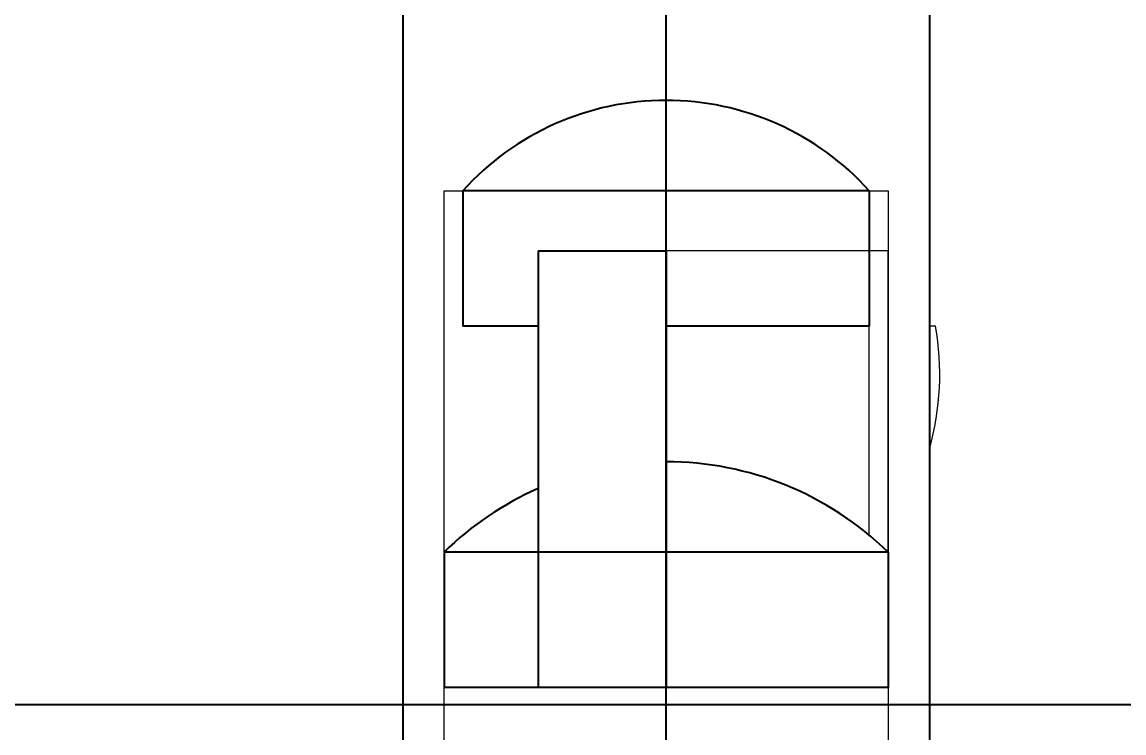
# Model space of a CAD drawing. Header units: millimetres. Extents: x 2148 to 2681, y 758 to 986.
# Drawn here: x 2413.44036 to 2413.46748, y 875.21456 to 875.23205 of the extents above; entities that cross this region are included whole.
import ezdxf

# ---------------------------------------------------------------- set-up
doc = ezdxf.new("R2010")
doc.units = ezdxf.units.MM
for name, color, linetype in [('0.4', 121, 'Continuous'), ('A-Wall', 4, 'Continuous'), ('contrucion line05', 86, 'Continuous'), ('FIXTURE', 1, 'Continuous')]:
    doc.layers.add(name, color=color, linetype=linetype)
doc.styles.add('ARIALNW', font='ARIALN.TTF')
doc.dimstyles.new('DIM 100', dxfattribs={"dimtxt": 0.2, "dimasz": 0.2, "dimexe": 0.1, "dimexo": 0, "dimgap": 0.05, "dimtad": 1, "dimzin": 0, "dimdsep": 46, "dimtxsty": 'ARIALNW', "dimcen": 0.09, "dimclrd": 6, "dimclre": 6, "dimclrt": 13, "dimadec": 0, "dimazin": 0, "dimtfac": 1, "dimtofl": 0, "dimtmove": 2, "dimatfit": 3, "dimfxl": 1, "dimtolj": 1, "dimtzin": 0, "dimarcsym": 0})

# ---------------------------------------------------------------- blocks, each defined once
blk = doc.blocks.new('*D2553')
at = {"layer": 'Defpoints', "color": 0, "transparency": 16777216}
for p in [(2415.061468500962, 875.8262668955241, 2.262084296715137e-08), (2412.813836316725, 874.8627115357962, -2.512831088138871e-08), (2415.061468500962, 874.0766200855376)]:
    blk.add_point(p, dxfattribs=at)
at = {"layer": 'FIXTURE', "color": 6, "lineweight": -2, "transparency": 16777216}
for p, q in [((2415.061468500962, 875.8262668955241), (2415.061468500962, 873.9766200855375)), ((2412.813836316725, 874.8627115357962), (2412.813836316725, 873.9766200855375)), ((2413.013836316724, 874.0766200855376), (2414.861468500962, 874.0766200855376))]:
    blk.add_line(p, q, dxfattribs=at)
at = {"layer": 'FIXTURE', "color": 6, "transparency": 16777216}
for points in [[(2413.013836316724, 874.1099534188709), (2413.013836316724, 874.0432867522043), (2412.813836316725, 874.0766200855376)], [(2414.861468500962, 874.1099534188709), (2414.861468500962, 874.0432867522043), (2415.061468500962, 874.0766200855376)]]:
    blk.add_solid(points, dxfattribs=at)
at = {"layer": 'FIXTURE', "color": 13, "transparency": 16777216, "insert": (2413.937652408843, 874.279791981854), "char_height": 0.3, "attachment_point": 5, "style": 'ARIALNW'}
blk.add_mtext('\\A1;2.25', dxfattribs=at)

msp = doc.modelspace()

# ---------------------------------------------------------------- linework, layer by layer
at = {"layer": '0.4', "color": 86, "lineweight": 0, "ltscale": 0.5}
for p, q in [((2413.449728970843, 875.2089028286816, -2.220439746692983e-08), (2413.449728970843, 875.2475279516318, -2.220439746692983e-08)), ((2413.449728970843, 875.2089028286816, -2.220439746692983e-08), (2413.449728970843, 875.2475279516318, -2.220439746692983e-08)), ((2413.449728970843, 875.2089028286816, -2.220439746692983e-08), (2413.449728970843, 875.2475279516318, -2.220439746692983e-08)), ((2413.449728970843, 875.2089028286816, -2.220439746692983e-08), (2413.449728970843, 875.2475279516318, -2.220439746692983e-08)), ((2413.449728970843, 875.2089028286816, -2.220439746692983e-08), (2413.449728970843, 875.2475279516318, -2.220439746692983e-08)), ((2413.449728970843, 875.2089028286816, -2.220439746692983e-08), (2413.449728970843, 875.2475279516318, -2.220439746692983e-08)), ((2413.449728970843, 875.2089028286816, -2.220439746692983e-08), (2413.449728970843, 875.2475279516318, -2.220439746692983e-08)), ((2413.449728970843, 875.2089028286816, -2.220439746692983e-08), (2413.449728970843, 875.2475279516318, -2.220439746692983e-08)), ((2413.449728970843, 875.2089028286816, -2.220439746692983e-08), (2413.449728970843, 875.2475279516318, -2.220439746692983e-08)), ((2413.449728970843, 875.2089028286816, -2.220439746692983e-08), (2413.449728970843, 875.2475279516318, -2.220439746692983e-08)), ((2413.456210436116, 875.2475279516318, -2.220439746692983e-08), (2413.456210436116, 875.2123428543807, -2.220439746692983e-08)), ((2413.456210436116, 875.2475279516318, -2.220439746692983e-08), (2413.456210436116, 875.2123428543807, -2.220439746692983e-08)), ((2413.456210436116, 875.2475279516318, -2.220439746692983e-08), (2413.456210436116, 875.2123428543807, -2.220439746692983e-08)), ((2413.456210436116, 875.2475279516318, -2.220439746692983e-08), (2413.456210436116, 875.2123428543807, -2.220439746692983e-08)), ((2413.456210436116, 875.2475279516318, -2.220439746692983e-08), (2413.456210436116, 875.2123428543807, -2.220439746692983e-08)), ((2413.456210436116, 875.2475279516318, -2.220439746692983e-08), (2413.456210436116, 875.2123428543807, -2.220439746692983e-08)), ((2413.456210436116, 875.2475279516318, -2.220439746692983e-08), (2413.456210436116, 875.2123428543807, -2.220439746692983e-08)), ((2413.456210436116, 875.2475279516318, -2.220439746692983e-08), (2413.456210436116, 875.2123428543807, -2.220439746692983e-08)), ((2413.456210436116, 875.2475279516318, -2.220439746692983e-08), (2413.456210436116, 875.2123428543807, -2.220439746692983e-08)), ((2413.456210436116, 875.2475279516318, -2.220439746692983e-08), (2413.456210436116, 875.2123428543807, -2.220439746692983e-08)), ((2413.456210436116, 875.2301205877109, -2.220439746692983e-08), (2413.456210436116, 875.2278983710519, -2.220439746692983e-08)), ((2413.456210436116, 875.2301205877109, -2.220439746692983e-08), (2413.456210436116, 875.2278983710519, -2.220439746692983e-08)), ((2413.456210436116, 875.2301205877109, -2.220439746692983e-08), (2413.456210436116, 875.2278983710519, -2.220439746692983e-08)), ((2413.456210436116, 875.2301205877109, -2.220439746692983e-08), (2413.456210436116, 875.2278983710519, -2.220439746692983e-08)), ((2413.456210436116, 875.2301205877109, -2.220439746692983e-08), (2413.456210436116, 875.2278983710519, -2.220439746692983e-08)), ((2413.456210436116, 875.2301205877109, -2.220439746692983e-08), (2413.456210436116, 875.2278983710519, -2.220439746692983e-08)), ((2413.456210436116, 875.2301205877109, -2.220439746692983e-08), (2413.456210436116, 875.2278983710519, -2.220439746692983e-08)), ((2413.456210436116, 875.2301205877109, -2.220439746692983e-08), (2413.456210436116, 875.2278983710519, -2.220439746692983e-08)), ((2413.456210436116, 875.2301205877109, -2.220439746692983e-08), (2413.456210436116, 875.2278983710519, -2.220439746692983e-08)), ((2413.456210436116, 875.2301205877109, -2.220439746692983e-08), (2413.456210436116, 875.2278983710519, -2.220439746692983e-08)), ((2413.450747486806, 875.2101206377217, -2.220439746692983e-08), (2413.450747486806, 875.2278983710519, -2.220439746692983e-08)), ((2413.450747486806, 875.2278983710519, -2.220439746692983e-08), (2413.461673385425, 875.2278983710519, -2.220439746692983e-08)), ((2413.450747486806, 875.2101206377217, -2.220439746692983e-08), (2413.450747486806, 875.2278983710519, -2.220439746692983e-08)), ((2413.450747486806, 875.2278983710519, -2.220439746692983e-08), (2413.461673385425, 875.2278983710519, -2.220439746692983e-08)), ((2413.450747486806, 875.2101206377217, -2.220439746692983e-08), (2413.450747486806, 875.2278983710519, -2.220439746692983e-08)), ((2413.450747486806, 875.2278983710519, -2.220439746692983e-08), (2413.461673385425, 875.2278983710519, -2.220439746692983e-08)), ((2413.450747486806, 875.2101206377217, -2.220439746692983e-08), (2413.450747486806, 875.2278983710519, -2.220439746692983e-08)), ((2413.450747486806, 875.2278983710519, -2.220439746692983e-08), (2413.461673385425, 875.2278983710519, -2.220439746692983e-08)), ((2413.450747486806, 875.2101206377217, -2.220439746692983e-08), (2413.450747486806, 875.2278983710519, -2.220439746692983e-08)), ((2413.450747486806, 875.2278983710519, -2.220439746692983e-08), (2413.461673385425, 875.2278983710519, -2.220439746692983e-08)), ((2413.450747486806, 875.2101206377217, -2.220439746692983e-08), (2413.450747486806, 875.2278983710519, -2.220439746692983e-08)), ((2413.450747486806, 875.2278983710519, -2.220439746692983e-08), (2413.461673385425, 875.2278983710519, -2.220439746692983e-08)), ((2413.450747486806, 875.2101206377217, -2.220439746692983e-08), (2413.450747486806, 875.2278983710519, -2.220439746692983e-08)), ((2413.450747486806, 875.2278983710519, -2.220439746692983e-08), (2413.461673385425, 875.2278983710519, -2.220439746692983e-08)), ((2413.450747486806, 875.2101206377217, -2.220439746692983e-08), (2413.450747486806, 875.2278983710519, -2.220439746692983e-08)), ((2413.450747486806, 875.2278983710519, -2.220439746692983e-08), (2413.461673385425, 875.2278983710519, -2.220439746692983e-08)), ((2413.450747486806, 875.2101206377217, -2.220439746692983e-08), (2413.450747486806, 875.2278983710519, -2.220439746692983e-08)), ((2413.450747486806, 875.2278983710519, -2.220439746692983e-08), (2413.461673385425, 875.2278983710519, -2.220439746692983e-08)), ((2413.450747486806, 875.2101206377217, -2.220439746692983e-08), (2413.450747486806, 875.2278983710519, -2.220439746692983e-08)), ((2413.450747486806, 875.2278983710519, -2.220439746692983e-08), (2413.461673385425, 875.2278983710519, -2.220439746692983e-08)), ((2413.456210436116, 875.2278983710519, -2.220439746692983e-08), (2413.461210423635, 875.2278983710519, -2.220439746692983e-08)), ((2413.456210436116, 875.2278983710519, -2.220439746692983e-08), (2413.461210423635, 875.2278983710519, -2.220439746692983e-08)), ((2413.456210436116, 875.2278983710519, -2.220439746692983e-08), (2413.461210423635, 875.2278983710519, -2.220439746692983e-08)), ((2413.456210436116, 875.2278983710519, -2.220439746692983e-08), (2413.461210423635, 875.2278983710519, -2.220439746692983e-08)), ((2413.456210436116, 875.2278983710519, -2.220439746692983e-08), (2413.461210423635, 875.2278983710519, -2.220439746692983e-08)), ((2413.456210436116, 875.2278983710519, -2.220439746692983e-08), (2413.461210423635, 875.2278983710519, -2.220439746692983e-08)), ((2413.456210436116, 875.2278983710519, -2.220439746692983e-08), (2413.461210423635, 875.2278983710519, -2.220439746692983e-08)), ((2413.456210436116, 875.2278983710519, -2.220439746692983e-08), (2413.461210423635, 875.2278983710519, -2.220439746692983e-08)), ((2413.456210436116, 875.2278983710519, -2.220439746692983e-08), (2413.461210423635, 875.2278983710519, -2.220439746692983e-08)), ((2413.456210436116, 875.2278983710519, -2.220439746692983e-08), (2413.461210423635, 875.2278983710519, -2.220439746692983e-08)), ((2413.461673385425, 875.2278983710519, -2.220439746692983e-08), (2413.461673385425, 875.1890095793885, -2.220439746692983e-08)), ((2413.461673385425, 875.2278983710519, -2.220439746692983e-08), (2413.461673385425, 875.1890095793885, -2.220439746692983e-08)), ((2413.461673385425, 875.2278983710519, -2.220439746692983e-08), (2413.461673385425, 875.1890095793885, -2.220439746692983e-08)), ((2413.461673385425, 875.2278983710519, -2.220439746692983e-08), (2413.461673385425, 875.1890095793885, -2.220439746692983e-08)), ((2413.461673385425, 875.2278983710519, -2.220439746692983e-08), (2413.461673385425, 875.1890095793885, -2.220439746692983e-08)), ((2413.461673385425, 875.2278983710519, -2.220439746692983e-08), (2413.461673385425, 875.1890095793885, -2.220439746692983e-08)), ((2413.461673385425, 875.2278983710519, -2.220439746692983e-08), (2413.461673385425, 875.1890095793885, -2.220439746692983e-08)), ((2413.461673385425, 875.2278983710519, -2.220439746692983e-08), (2413.461673385425, 875.1890095793885, -2.220439746692983e-08)), ((2413.461673385425, 875.2278983710519, -2.220439746692983e-08), (2413.461673385425, 875.1890095793885, -2.220439746692983e-08)), ((2413.461673385425, 875.2278983710519, -2.220439746692983e-08), (2413.461673385425, 875.1890095793885, -2.220439746692983e-08)), ((2413.461673385425, 875.2264207115757, -2.220439746692983e-08), (2413.456210436116, 875.2264207115757, -2.220439746692983e-08)), ((2413.456210436116, 875.2264207115757, -2.220439746692983e-08), (2413.456210436116, 875.2156761793838, -2.220439746692983e-08)), ((2413.461673385425, 875.2264207115757, -2.220439746692983e-08), (2413.456210436116, 875.2264207115757, -2.220439746692983e-08)), ((2413.456210436116, 875.2264207115757, -2.220439746692983e-08), (2413.456210436116, 875.2156761793838, -2.220439746692983e-08)), ((2413.461673385425, 875.2264207115757, -2.220439746692983e-08), (2413.456210436116, 875.2264207115757, -2.220439746692983e-08)), ((2413.456210436116, 875.2264207115757, -2.220439746692983e-08), (2413.456210436116, 875.2156761793838, -2.220439746692983e-08)), ((2413.461673385425, 875.2264207115757, -2.220439746692983e-08), (2413.456210436116, 875.2264207115757, -2.220439746692983e-08)), ((2413.456210436116, 875.2264207115757, -2.220439746692983e-08), (2413.456210436116, 875.2156761793838, -2.220439746692983e-08)), ((2413.461673385425, 875.2264207115757, -2.220439746692983e-08), (2413.456210436116, 875.2264207115757, -2.220439746692983e-08)), ((2413.456210436116, 875.2264207115757, -2.220439746692983e-08), (2413.456210436116, 875.2156761793838, -2.220439746692983e-08)), ((2413.461673385425, 875.2264207115757, -2.220439746692983e-08), (2413.456210436116, 875.2264207115757, -2.220439746692983e-08)), ((2413.456210436116, 875.2264207115757, -2.220439746692983e-08), (2413.456210436116, 875.2156761793838, -2.220439746692983e-08)), ((2413.461673385425, 875.2264207115757, -2.220439746692983e-08), (2413.456210436116, 875.2264207115757, -2.220439746692983e-08)), ((2413.456210436116, 875.2264207115757, -2.220439746692983e-08), (2413.456210436116, 875.2156761793838, -2.220439746692983e-08)), ((2413.461673385425, 875.2264207115757, -2.220439746692983e-08), (2413.456210436116, 875.2264207115757, -2.220439746692983e-08)), ((2413.456210436116, 875.2264207115757, -2.220439746692983e-08), (2413.456210436116, 875.2156761793838, -2.220439746692983e-08)), ((2413.461673385425, 875.2264207115757, -2.220439746692983e-08), (2413.456210436116, 875.2264207115757, -2.220439746692983e-08)), ((2413.456210436116, 875.2264207115757, -2.220439746692983e-08), (2413.456210436116, 875.2156761793838, -2.220439746692983e-08)), ((2413.461673385425, 875.2264207115757, -2.220439746692983e-08), (2413.456210436116, 875.2264207115757, -2.220439746692983e-08)), ((2413.456210436116, 875.2264207115757, -2.220439746692983e-08), (2413.456210436116, 875.2156761793838, -2.220439746692983e-08)), ((2413.461673385425, 875.2156761793838, -2.220439746692983e-08), (2413.461673385425, 875.2264207115757, -2.220439746692983e-08)), ((2413.461673385425, 875.2156761793838, -2.220439746692983e-08), (2413.461673385425, 875.2264207115757, -2.220439746692983e-08)), ((2413.461673385425, 875.2156761793838, -2.220439746692983e-08), (2413.461673385425, 875.2264207115757, -2.220439746692983e-08)), ((2413.461673385425, 875.2156761793838, -2.220439746692983e-08), (2413.461673385425, 875.2264207115757, -2.220439746692983e-08)), ((2413.461673385425, 875.2156761793838, -2.220439746692983e-08), (2413.461673385425, 875.2264207115757, -2.220439746692983e-08)), ((2413.461673385425, 875.2156761793838, -2.220439746692983e-08), (2413.461673385425, 875.2264207115757, -2.220439746692983e-08)), ((2413.461673385425, 875.2156761793838, -2.220439746692983e-08), (2413.461673385425, 875.2264207115757, -2.220439746692983e-08)), ((2413.461673385425, 875.2156761793838, -2.220439746692983e-08), (2413.461673385425, 875.2264207115757, -2.220439746692983e-08)), ((2413.461673385425, 875.2156761793838, -2.220439746692983e-08), (2413.461673385425, 875.2264207115757, -2.220439746692983e-08)), ((2413.461673385425, 875.2156761793838, -2.220439746692983e-08), (2413.461673385425, 875.2264207115757, -2.220439746692983e-08)), ((2413.461210423635, 875.2245650460488, -2.220439746692983e-08), (2413.456210436116, 875.2245650460488, -2.220439746692983e-08)), ((2413.456210436116, 875.2245650460488, -2.220439746692983e-08), (2413.456210436116, 875.2212317210749, -2.220439746692983e-08)), ((2413.461210423635, 875.2245650460488, -2.220439746692983e-08), (2413.456210436116, 875.2245650460488, -2.220439746692983e-08)), ((2413.456210436116, 875.2245650460488, -2.220439746692983e-08), (2413.456210436116, 875.2212317210749, -2.220439746692983e-08)), ((2413.461210423635, 875.2245650460488, -2.220439746692983e-08), (2413.456210436116, 875.2245650460488, -2.220439746692983e-08)), ((2413.456210436116, 875.2245650460488, -2.220439746692983e-08), (2413.456210436116, 875.2212317210749, -2.220439746692983e-08)), ((2413.461210423635, 875.2245650460488, -2.220439746692983e-08), (2413.456210436116, 875.2245650460488, -2.220439746692983e-08)), ((2413.456210436116, 875.2245650460488, -2.220439746692983e-08), (2413.456210436116, 875.2212317210749, -2.220439746692983e-08)), ((2413.461210423635, 875.2245650460488, -2.220439746692983e-08), (2413.456210436116, 875.2245650460488, -2.220439746692983e-08)), ((2413.456210436116, 875.2245650460488, -2.220439746692983e-08), (2413.456210436116, 875.2212317210749, -2.220439746692983e-08)), ((2413.461210423635, 875.2245650460488, -2.220439746692983e-08), (2413.456210436116, 875.2245650460488, -2.220439746692983e-08)), ((2413.456210436116, 875.2245650460488, -2.220439746692983e-08), (2413.456210436116, 875.2212317210749, -2.220439746692983e-08)), ((2413.461210423635, 875.2245650460488, -2.220439746692983e-08), (2413.456210436116, 875.2245650460488, -2.220439746692983e-08)), ((2413.456210436116, 875.2245650460488, -2.220439746692983e-08), (2413.456210436116, 875.2212317210749, -2.220439746692983e-08)), ((2413.461210423635, 875.2245650460488, -2.220439746692983e-08), (2413.456210436116, 875.2245650460488, -2.220439746692983e-08)), ((2413.456210436116, 875.2245650460488, -2.220439746692983e-08), (2413.456210436116, 875.2212317210749, -2.220439746692983e-08)), ((2413.461210423635, 875.2245650460488, -2.220439746692983e-08), (2413.456210436116, 875.2245650460488, -2.220439746692983e-08)), ((2413.456210436116, 875.2245650460488, -2.220439746692983e-08), (2413.456210436116, 875.2212317210749, -2.220439746692983e-08)), ((2413.461210423635, 875.2245650460488, -2.220439746692983e-08), (2413.456210436116, 875.2245650460488, -2.220439746692983e-08)), ((2413.456210436116, 875.2245650460488, -2.220439746692983e-08), (2413.456210436116, 875.2212317210749, -2.220439746692983e-08)), ((2413.461210423635, 875.2194262145156, -2.220439746692983e-08), (2413.461210423635, 875.2245650460488, -2.220439746692983e-08)), ((2413.461210423635, 875.2194262145156, -2.220439746692983e-08), (2413.461210423635, 875.2245650460488, -2.220439746692983e-08)), ((2413.461210423635, 875.2194262145156, -2.220439746692983e-08), (2413.461210423635, 875.2245650460488, -2.220439746692983e-08)), ((2413.461210423635, 875.2194262145156, -2.220439746692983e-08), (2413.461210423635, 875.2245650460488, -2.220439746692983e-08)), ((2413.461210423635, 875.2194262145156, -2.220439746692983e-08), (2413.461210423635, 875.2245650460488, -2.220439746692983e-08)), ((2413.461210423635, 875.2194262145156, -2.220439746692983e-08), (2413.461210423635, 875.2245650460488, -2.220439746692983e-08)), ((2413.461210423635, 875.2194262145156, -2.220439746692983e-08), (2413.461210423635, 875.2245650460488, -2.220439746692983e-08)), ((2413.461210423635, 875.2194262145156, -2.220439746692983e-08), (2413.461210423635, 875.2245650460488, -2.220439746692983e-08)), ((2413.461210423635, 875.2194262145156, -2.220439746692983e-08), (2413.461210423635, 875.2245650460488, -2.220439746692983e-08)), ((2413.461210423635, 875.2194262145156, -2.220439746692983e-08), (2413.461210423635, 875.2245650460488, -2.220439746692983e-08)), ((2413.46284227308, 875.2245650460488, -2.220439746692983e-08), (2413.462691901387, 875.2245650460488, -2.220439746692983e-08)), ((2413.462691901387, 875.2245650460488, -2.220439746692983e-08), (2413.462691901387, 875.2215499434047, -2.220439746692983e-08)), ((2413.46284227308, 875.2245650460488, -2.220439746692983e-08), (2413.462691901387, 875.2245650460488, -2.220439746692983e-08)), ((2413.462691901387, 875.2245650460488, -2.220439746692983e-08), (2413.462691901387, 875.2215499434047, -2.220439746692983e-08)), ((2413.46284227308, 875.2245650460488, -2.220439746692983e-08), (2413.462691901387, 875.2245650460488, -2.220439746692983e-08)), ((2413.462691901387, 875.2245650460488, -2.220439746692983e-08), (2413.462691901387, 875.2215499434047, -2.220439746692983e-08)), ((2413.46284227308, 875.2245650460488, -2.220439746692983e-08), (2413.462691901387, 875.2245650460488, -2.220439746692983e-08)), ((2413.462691901387, 875.2245650460488, -2.220439746692983e-08), (2413.462691901387, 875.2215499434047, -2.220439746692983e-08)), ((2413.46284227308, 875.2245650460488, -2.220439746692983e-08), (2413.462691901387, 875.2245650460488, -2.220439746692983e-08)), ((2413.462691901387, 875.2245650460488, -2.220439746692983e-08), (2413.462691901387, 875.2215499434047, -2.220439746692983e-08)), ((2413.46284227308, 875.2245650460488, -2.220439746692983e-08), (2413.462691901387, 875.2245650460488, -2.220439746692983e-08)), ((2413.462691901387, 875.2245650460488, -2.220439746692983e-08), (2413.462691901387, 875.2215499434047, -2.220439746692983e-08)), ((2413.46284227308, 875.2245650460488, -2.220439746692983e-08), (2413.462691901387, 875.2245650460488, -2.220439746692983e-08)), ((2413.462691901387, 875.2245650460488, -2.220439746692983e-08), (2413.462691901387, 875.2215499434047, -2.220439746692983e-08)), ((2413.46284227308, 875.2245650460488, -2.220439746692983e-08), (2413.462691901387, 875.2245650460488, -2.220439746692983e-08)), ((2413.462691901387, 875.2245650460488, -2.220439746692983e-08), (2413.462691901387, 875.2215499434047, -2.220439746692983e-08)), ((2413.46284227308, 875.2245650460488, -2.220439746692983e-08), (2413.462691901387, 875.2245650460488, -2.220439746692983e-08)), ((2413.462691901387, 875.2245650460488, -2.220439746692983e-08), (2413.462691901387, 875.2215499434047, -2.220439746692983e-08)), ((2413.46284227308, 875.2245650460488, -2.220439746692983e-08), (2413.462691901387, 875.2245650460488, -2.220439746692983e-08)), ((2413.462691901387, 875.2245650460488, -2.220439746692983e-08), (2413.462691901387, 875.2215499434047, -2.220439746692983e-08)), ((2413.456210436116, 875.2212317210749, -2.220439746692983e-08), (2413.456210436116, 875.2190095043868, -2.220439746692983e-08)), ((2413.456210436116, 875.2212317210749, -2.220439746692983e-08), (2413.456210436116, 875.2190095043868, -2.220439746692983e-08)), ((2413.456210436116, 875.2212317210749, -2.220439746692983e-08), (2413.456210436116, 875.2190095043868, -2.220439746692983e-08)), ((2413.456210436116, 875.2212317210749, -2.220439746692983e-08), (2413.456210436116, 875.2190095043868, -2.220439746692983e-08)), ((2413.456210436116, 875.2212317210749, -2.220439746692983e-08), (2413.456210436116, 875.2190095043868, -2.220439746692983e-08)), ((2413.456210436116, 875.2212317210749, -2.220439746692983e-08), (2413.456210436116, 875.2190095043868, -2.220439746692983e-08)), ((2413.456210436116, 875.2212317210749, -2.220439746692983e-08), (2413.456210436116, 875.2190095043868, -2.220439746692983e-08)), ((2413.456210436116, 875.2212317210749, -2.220439746692983e-08), (2413.456210436116, 875.2190095043868, -2.220439746692983e-08)), ((2413.456210436116, 875.2212317210749, -2.220439746692983e-08), (2413.456210436116, 875.2190095043868, -2.220439746692983e-08)), ((2413.456210436116, 875.2212317210749, -2.220439746692983e-08), (2413.456210436116, 875.2190095043868, -2.220439746692983e-08)), ((2413.456210436116, 875.2190095043868, -2.220439746692983e-08), (2413.461673385425, 875.2190095043868, -2.220439746692983e-08)), ((2413.456210436116, 875.2190095043868, -2.220439746692983e-08), (2413.461673385425, 875.2190095043868, -2.220439746692983e-08)), ((2413.456210436116, 875.2190095043868, -2.220439746692983e-08), (2413.461673385425, 875.2190095043868, -2.220439746692983e-08)), ((2413.456210436116, 875.2190095043868, -2.220439746692983e-08), (2413.461673385425, 875.2190095043868, -2.220439746692983e-08)), ((2413.456210436116, 875.2190095043868, -2.220439746692983e-08), (2413.461673385425, 875.2190095043868, -2.220439746692983e-08)), ((2413.456210436116, 875.2190095043868, -2.220439746692983e-08), (2413.461673385425, 875.2190095043868, -2.220439746692983e-08)), ((2413.456210436116, 875.2190095043868, -2.220439746692983e-08), (2413.461673385425, 875.2190095043868, -2.220439746692983e-08)), ((2413.456210436116, 875.2190095043868, -2.220439746692983e-08), (2413.461673385425, 875.2190095043868, -2.220439746692983e-08)), ((2413.456210436116, 875.2190095043868, -2.220439746692983e-08), (2413.461673385425, 875.2190095043868, -2.220439746692983e-08)), ((2413.456210436116, 875.2190095043868, -2.220439746692983e-08), (2413.461673385425, 875.2190095043868, -2.220439746692983e-08)), ((2413.456210436116, 875.2156761793838, -2.220439746692983e-08), (2413.461673385425, 875.2156761793838, -2.220439746692983e-08)), ((2413.456210436116, 875.2156761793838, -2.220439746692983e-08), (2413.461673385425, 875.2156761793838, -2.220439746692983e-08)), ((2413.456210436116, 875.2156761793838, -2.220439746692983e-08), (2413.461673385425, 875.2156761793838, -2.220439746692983e-08)), ((2413.456210436116, 875.2156761793838, -2.220439746692983e-08), (2413.461673385425, 875.2156761793838, -2.220439746692983e-08)), ((2413.456210436116, 875.2156761793838, -2.220439746692983e-08), (2413.461673385425, 875.2156761793838, -2.220439746692983e-08)), ((2413.456210436116, 875.2156761793838, -2.220439746692983e-08), (2413.461673385425, 875.2156761793838, -2.220439746692983e-08)), ((2413.456210436116, 875.2156761793838, -2.220439746692983e-08), (2413.461673385425, 875.2156761793838, -2.220439746692983e-08)), ((2413.456210436116, 875.2156761793838, -2.220439746692983e-08), (2413.461673385425, 875.2156761793838, -2.220439746692983e-08)), ((2413.456210436116, 875.2156761793838, -2.220439746692983e-08), (2413.461673385425, 875.2156761793838, -2.220439746692983e-08)), ((2413.456210436116, 875.2156761793838, -2.220439746692983e-08), (2413.461673385425, 875.2156761793838, -2.220439746692983e-08))]:
    msp.add_line(p, q, dxfattribs=at)
for centre, radius, start, end in [((2413.456210436116, 875.2233844934624, -2.220439746692983e-08), 0.006736094270700697, 42.0750220776889, 90), ((2413.456210436116, 875.2233844934624, -2.220439746692983e-08), 0.006736094270700697, 42.0750220776889, 90), ((2413.456210436116, 875.2233844934624, -2.220439746692983e-08), 0.006736094270700697, 42.0750220776889, 90), ((2413.456210436116, 875.2233844934624, -2.220439746692983e-08), 0.006736094270700697, 42.0750220776889, 90), ((2413.456210436116, 875.2233844934624, -2.220439746692983e-08), 0.006736094270700697, 42.0750220776889, 90), ((2413.456210436116, 875.2233844934624, -2.220439746692983e-08), 0.006736094270700697, 42.0750220776889, 90), ((2413.456210436116, 875.2233844934624, -2.220439746692983e-08), 0.006736094270700697, 42.0750220776889, 90), ((2413.456210436116, 875.2233844934624, -2.220439746692983e-08), 0.006736094270700697, 42.0750220776889, 90), ((2413.456210436116, 875.2233844934624, -2.220439746692983e-08), 0.006736094270700697, 42.0750220776889, 90), ((2413.456210436116, 875.2233844934624, -2.220439746692983e-08), 0.006736094270700697, 42.0750220776889, 90), ((2413.456210436116, 875.2233844934624, -2.220439746692983e-08), 0.00673609427065807, 344.1960694891173, 10.09365685177904), ((2413.456210436116, 875.2233844934624, -2.220439746692983e-08), 0.00673609427065807, 344.1960694891173, 10.09365685177904), ((2413.456210436116, 875.2233844934624, -2.220439746692983e-08), 0.00673609427065807, 344.1960694891173, 10.09365685177904), ((2413.456210436116, 875.2233844934624, -2.220439746692983e-08), 0.00673609427065807, 344.1960694891173, 10.09365685177904), ((2413.456210436116, 875.2233844934624, -2.220439746692983e-08), 0.00673609427065807, 344.1960694891173, 10.09365685177904), ((2413.456210436116, 875.2233844934624, -2.220439746692983e-08), 0.00673609427065807, 344.1960694891173, 10.09365685177904), ((2413.456210436116, 875.2233844934624, -2.220439746692983e-08), 0.00673609427065807, 344.1960694891173, 10.09365685177904), ((2413.456210436116, 875.2233844934624, -2.220439746692983e-08), 0.00673609427065807, 344.1960694891173, 10.09365685177904), ((2413.456210436116, 875.2233844934624, -2.220439746692983e-08), 0.00673609427065807, 344.1960694891173, 10.09365685177904), ((2413.456210436116, 875.2233844934624, -2.220439746692983e-08), 0.00673609427065807, 344.1960694891173, 10.09365685177904), ((2413.456210436116, 875.2134057375322, -2.220439746692983e-08), 0.007825983521201745, 50.29047350818761, 90), ((2413.456210436116, 875.2134057375322, -2.220439746692983e-08), 0.007825983521376418, 45.72901623437693, 90), ((2413.456210436116, 875.2134057375322, -2.220439746692983e-08), 0.007825983521201745, 50.29047350818761, 90), ((2413.456210436116, 875.2134057375322, -2.220439746692983e-08), 0.007825983521376418, 45.72901623437693, 90), ((2413.456210436116, 875.2134057375322, -2.220439746692983e-08), 0.007825983521201745, 50.29047350818761, 90), ((2413.456210436116, 875.2134057375322, -2.220439746692983e-08), 0.007825983521376418, 45.72901623437693, 90), ((2413.456210436116, 875.2134057375322, -2.220439746692983e-08), 0.007825983521201745, 50.29047350818761, 90), ((2413.456210436116, 875.2134057375322, -2.220439746692983e-08), 0.007825983521376418, 45.72901623437693, 90), ((2413.456210436116, 875.2134057375322, -2.220439746692983e-08), 0.007825983521201745, 50.29047350818761, 90), ((2413.456210436116, 875.2134057375322, -2.220439746692983e-08), 0.007825983521376418, 45.72901623437693, 90), ((2413.456210436116, 875.2134057375322, -2.220439746692983e-08), 0.007825983521201745, 50.29047350818761, 90), ((2413.456210436116, 875.2134057375322, -2.220439746692983e-08), 0.007825983521376418, 45.72901623437693, 90), ((2413.456210436116, 875.2134057375322, -2.220439746692983e-08), 0.007825983521201745, 50.29047350818761, 90), ((2413.456210436116, 875.2134057375322, -2.220439746692983e-08), 0.007825983521376418, 45.72901623437693, 90), ((2413.456210436116, 875.2134057375322, -2.220439746692983e-08), 0.007825983521201745, 50.29047350818761, 90), ((2413.456210436116, 875.2134057375322, -2.220439746692983e-08), 0.007825983521376418, 45.72901623437693, 90), ((2413.456210436116, 875.2134057375322, -2.220439746692983e-08), 0.007825983521201745, 50.29047350818761, 90), ((2413.456210436116, 875.2134057375322, -2.220439746692983e-08), 0.007825983521376418, 45.72901623437693, 90), ((2413.456210436116, 875.2134057375322, -2.220439746692983e-08), 0.007825983521201745, 50.29047350818761, 90), ((2413.456210436116, 875.2134057375322, -2.220439746692983e-08), 0.007825983521376418, 45.72901623437693, 90)]:
    msp.add_arc(centre, radius, start, end, dxfattribs=at)
at = {"layer": 'A-Wall', "ltscale": 10}
msp.add_line((2413.138836316723, 875.2152586213148, -2.474334791783025e-08), (2414.961892700373, 875.2152586213148, -2.10047160866976e-08), dxfattribs=at)
at = {"layer": 'contrucion line05', "ltscale": 0.5}
for p, q in [((2413.456210436116, 875.2184028165309, -2.220439746692983e-08), (2413.456210436116, 875.2746969348179, -2.220439746692983e-08)), ((2413.456210436116, 875.172097756639, -2.220439746692983e-08), (2413.456210436116, 875.2746969348179, -2.220439746692983e-08)), ((2413.456210436116, 875.172097756639, -2.220439746692983e-08), (2413.456210436116, 875.2746969348179, -2.220439746692983e-08)), ((2413.456210436116, 875.2184028165309, -2.220439746692983e-08), (2413.456210436116, 875.2746969348179, -2.220439746692983e-08)), ((2413.456210436116, 875.172097756639, -2.220439746692983e-08), (2413.456210436116, 875.2746969348179, -2.220439746692983e-08)), ((2413.456210436116, 875.172097756639, -2.220439746692983e-08), (2413.456210436116, 875.2746969348179, -2.220439746692983e-08)), ((2413.456210436116, 875.2184028165309, -2.220439746692983e-08), (2413.456210436116, 875.2746969348179, -2.220439746692983e-08)), ((2413.456210436116, 875.172097756639, -2.220439746692983e-08), (2413.456210436116, 875.2746969348179, -2.220439746692983e-08)), ((2413.456210436116, 875.172097756639, -2.220439746692983e-08), (2413.456210436116, 875.2746969348179, -2.220439746692983e-08)), ((2413.456210436116, 875.2184028165309, -2.220439746692983e-08), (2413.456210436116, 875.2746969348179, -2.220439746692983e-08)), ((2413.456210436116, 875.172097756639, -2.220439746692983e-08), (2413.456210436116, 875.2746969348179, -2.220439746692983e-08)), ((2413.456210436116, 875.172097756639, -2.220439746692983e-08), (2413.456210436116, 875.2746969348179, -2.220439746692983e-08)), ((2413.456210436116, 875.2184028165309, -2.220439746692983e-08), (2413.456210436116, 875.2746969348179, -2.220439746692983e-08)), ((2413.456210436116, 875.172097756639, -2.220439746692983e-08), (2413.456210436116, 875.2746969348179, -2.220439746692983e-08)), ((2413.456210436116, 875.172097756639, -2.220439746692983e-08), (2413.456210436116, 875.2746969348179, -2.220439746692983e-08)), ((2413.456210436116, 875.2184028165309, -2.220439746692983e-08), (2413.456210436116, 875.2746969348179, -2.220439746692983e-08)), ((2413.456210436116, 875.172097756639, -2.220439746692983e-08), (2413.456210436116, 875.2746969348179, -2.220439746692983e-08)), ((2413.456210436116, 875.172097756639, -2.220439746692983e-08), (2413.456210436116, 875.2746969348179, -2.220439746692983e-08)), ((2413.456210436116, 875.2184028165309, -2.220439746692983e-08), (2413.456210436116, 875.2746969348179, -2.220439746692983e-08)), ((2413.456210436116, 875.172097756639, -2.220439746692983e-08), (2413.456210436116, 875.2746969348179, -2.220439746692983e-08)), ((2413.456210436116, 875.172097756639, -2.220439746692983e-08), (2413.456210436116, 875.2746969348179, -2.220439746692983e-08)), ((2413.456210436116, 875.2184028165309, -2.220439746692983e-08), (2413.456210436116, 875.2746969348179, -2.220439746692983e-08)), ((2413.456210436116, 875.172097756639, -2.220439746692983e-08), (2413.456210436116, 875.2746969348179, -2.220439746692983e-08)), ((2413.456210436116, 875.172097756639, -2.220439746692983e-08), (2413.456210436116, 875.2746969348179, -2.220439746692983e-08)), ((2413.456210436116, 875.2184028165309, -2.220439746692983e-08), (2413.456210436116, 875.2746969348179, -2.220439746692983e-08)), ((2413.456210436116, 875.172097756639, -2.220439746692983e-08), (2413.456210436116, 875.2746969348179, -2.220439746692983e-08)), ((2413.456210436116, 875.172097756639, -2.220439746692983e-08), (2413.456210436116, 875.2746969348179, -2.220439746692983e-08)), ((2413.456210436116, 875.2184028165309, -2.220439746692983e-08), (2413.456210436116, 875.2746969348179, -2.220439746692983e-08)), ((2413.456210436116, 875.172097756639, -2.220439746692983e-08), (2413.456210436116, 875.2746969348179, -2.220439746692983e-08)), ((2413.456210436116, 875.172097756639, -2.220439746692983e-08), (2413.456210436116, 875.2746969348179, -2.220439746692983e-08)), ((2413.449728970843, 875.2475279516318, -2.220439746692983e-08), (2413.449728970843, 875.1853058849472, -2.220439746692983e-08)), ((2413.449728970843, 875.2475279516318, -2.220439746692983e-08), (2413.449728970843, 875.1853058849472, -2.220439746692983e-08)), ((2413.449728970843, 875.2475279516318, -2.220439746692983e-08), (2413.449728970843, 875.1853058849472, -2.220439746692983e-08)), ((2413.449728970843, 875.2475279516318, -2.220439746692983e-08), (2413.449728970843, 875.1853058849472, -2.220439746692983e-08)), ((2413.449728970843, 875.2475279516318, -2.220439746692983e-08), (2413.449728970843, 875.1853058849472, -2.220439746692983e-08)), ((2413.449728970843, 875.2475279516318, -2.220439746692983e-08), (2413.449728970843, 875.1853058849472, -2.220439746692983e-08)), ((2413.449728970843, 875.2475279516318, -2.220439746692983e-08), (2413.449728970843, 875.1853058849472, -2.220439746692983e-08)), ((2413.449728970843, 875.2475279516318, -2.220439746692983e-08), (2413.449728970843, 875.1853058849472, -2.220439746692983e-08)), ((2413.449728970843, 875.2475279516318, -2.220439746692983e-08), (2413.449728970843, 875.1853058849472, -2.220439746692983e-08)), ((2413.449728970843, 875.2475279516318, -2.220439746692983e-08), (2413.449728970843, 875.1853058849472, -2.220439746692983e-08)), ((2413.462691901387, 875.2475279516318, -2.220439746692983e-08), (2413.462691901387, 875.1853058849472, -2.220439746692983e-08)), ((2413.462691901387, 875.2475279516318, -2.220439746692983e-08), (2413.462691901387, 875.1853058849472, -2.220439746692983e-08)), ((2413.462691901387, 875.2475279516318, -2.220439746692983e-08), (2413.462691901387, 875.1853058849472, -2.220439746692983e-08)), ((2413.462691901387, 875.2475279516318, -2.220439746692983e-08), (2413.462691901387, 875.1853058849472, -2.220439746692983e-08)), ((2413.462691901387, 875.2475279516318, -2.220439746692983e-08), (2413.462691901387, 875.1853058849472, -2.220439746692983e-08)), ((2413.462691901387, 875.2475279516318, -2.220439746692983e-08), (2413.462691901387, 875.1853058849472, -2.220439746692983e-08)), ((2413.462691901387, 875.2475279516318, -2.220439746692983e-08), (2413.462691901387, 875.1853058849472, -2.220439746692983e-08)), ((2413.462691901387, 875.2475279516318, -2.220439746692983e-08), (2413.462691901387, 875.1853058849472, -2.220439746692983e-08)), ((2413.462691901387, 875.2475279516318, -2.220439746692983e-08), (2413.462691901387, 875.1853058849472, -2.220439746692983e-08)), ((2413.462691901387, 875.2475279516318, -2.220439746692983e-08), (2413.462691901387, 875.1853058849472, -2.220439746692983e-08)), ((2413.451210448626, 875.2278983710519, -2.220439746692983e-08), (2413.451210448626, 875.2245650460488, -2.220439746692983e-08)), ((2413.456210436116, 875.2278983710519, -2.220439746692983e-08), (2413.451210448626, 875.2278983710519, -2.220439746692983e-08)), ((2413.451210448626, 875.2278983710519, -2.220439746692983e-08), (2413.451210448626, 875.2245650460488, -2.220439746692983e-08)), ((2413.456210436116, 875.2278983710519, -2.220439746692983e-08), (2413.451210448626, 875.2278983710519, -2.220439746692983e-08)), ((2413.451210448626, 875.2278983710519, -2.220439746692983e-08), (2413.451210448626, 875.2245650460488, -2.220439746692983e-08)), ((2413.456210436116, 875.2278983710519, -2.220439746692983e-08), (2413.451210448626, 875.2278983710519, -2.220439746692983e-08)), ((2413.451210448626, 875.2278983710519, -2.220439746692983e-08), (2413.451210448626, 875.2245650460488, -2.220439746692983e-08)), ((2413.456210436116, 875.2278983710519, -2.220439746692983e-08), (2413.451210448626, 875.2278983710519, -2.220439746692983e-08)), ((2413.451210448626, 875.2278983710519, -2.220439746692983e-08), (2413.451210448626, 875.2245650460488, -2.220439746692983e-08)), ((2413.456210436116, 875.2278983710519, -2.220439746692983e-08), (2413.451210448626, 875.2278983710519, -2.220439746692983e-08)), ((2413.451210448626, 875.2278983710519, -2.220439746692983e-08), (2413.451210448626, 875.2245650460488, -2.220439746692983e-08)), ((2413.456210436116, 875.2278983710519, -2.220439746692983e-08), (2413.451210448626, 875.2278983710519, -2.220439746692983e-08)), ((2413.451210448626, 875.2278983710519, -2.220439746692983e-08), (2413.451210448626, 875.2245650460488, -2.220439746692983e-08)), ((2413.456210436116, 875.2278983710519, -2.220439746692983e-08), (2413.451210448626, 875.2278983710519, -2.220439746692983e-08)), ((2413.451210448626, 875.2278983710519, -2.220439746692983e-08), (2413.451210448626, 875.2245650460488, -2.220439746692983e-08)), ((2413.456210436116, 875.2278983710519, -2.220439746692983e-08), (2413.451210448626, 875.2278983710519, -2.220439746692983e-08)), ((2413.451210448626, 875.2278983710519, -2.220439746692983e-08), (2413.451210448626, 875.2245650460488, -2.220439746692983e-08)), ((2413.456210436116, 875.2278983710519, -2.220439746692983e-08), (2413.451210448626, 875.2278983710519, -2.220439746692983e-08)), ((2413.451210448626, 875.2278983710519, -2.220439746692983e-08), (2413.451210448626, 875.2245650460488, -2.220439746692983e-08)), ((2413.456210436116, 875.2278983710519, -2.220439746692983e-08), (2413.451210448626, 875.2278983710519, -2.220439746692983e-08)), ((2413.461210423635, 875.2278983710519, -2.220439746692983e-08), (2413.456210436116, 875.2278983710519, -2.220439746692983e-08)), ((2413.461210423635, 875.2278983710519, -2.220439746692983e-08), (2413.456210436116, 875.2278983710519, -2.220439746692983e-08)), ((2413.461210423635, 875.2278983710519, -2.220439746692983e-08), (2413.456210436116, 875.2278983710519, -2.220439746692983e-08)), ((2413.461210423635, 875.2278983710519, -2.220439746692983e-08), (2413.456210436116, 875.2278983710519, -2.220439746692983e-08)), ((2413.461210423635, 875.2278983710519, -2.220439746692983e-08), (2413.456210436116, 875.2278983710519, -2.220439746692983e-08)), ((2413.461210423635, 875.2278983710519, -2.220439746692983e-08), (2413.456210436116, 875.2278983710519, -2.220439746692983e-08)), ((2413.461210423635, 875.2278983710519, -2.220439746692983e-08), (2413.456210436116, 875.2278983710519, -2.220439746692983e-08)), ((2413.461210423635, 875.2278983710519, -2.220439746692983e-08), (2413.456210436116, 875.2278983710519, -2.220439746692983e-08)), ((2413.461210423635, 875.2278983710519, -2.220439746692983e-08), (2413.456210436116, 875.2278983710519, -2.220439746692983e-08)), ((2413.461210423635, 875.2278983710519, -2.220439746692983e-08), (2413.456210436116, 875.2278983710519, -2.220439746692983e-08)), ((2413.461210423635, 875.2278983710519, -2.220439746692983e-08), (2413.461210423635, 875.2245650460488, -2.220439746692983e-08)), ((2413.461210423635, 875.2278983710519, -2.220439746692983e-08), (2413.461210423635, 875.2245650460488, -2.220439746692983e-08)), ((2413.461210423635, 875.2278983710519, -2.220439746692983e-08), (2413.461210423635, 875.2245650460488, -2.220439746692983e-08)), ((2413.461210423635, 875.2278983710519, -2.220439746692983e-08), (2413.461210423635, 875.2245650460488, -2.220439746692983e-08)), ((2413.461210423635, 875.2278983710519, -2.220439746692983e-08), (2413.461210423635, 875.2245650460488, -2.220439746692983e-08)), ((2413.461210423635, 875.2278983710519, -2.220439746692983e-08), (2413.461210423635, 875.2245650460488, -2.220439746692983e-08)), ((2413.461210423635, 875.2278983710519, -2.220439746692983e-08), (2413.461210423635, 875.2245650460488, -2.220439746692983e-08)), ((2413.461210423635, 875.2278983710519, -2.220439746692983e-08), (2413.461210423635, 875.2245650460488, -2.220439746692983e-08)), ((2413.461210423635, 875.2278983710519, -2.220439746692983e-08), (2413.461210423635, 875.2245650460488, -2.220439746692983e-08)), ((2413.461210423635, 875.2278983710519, -2.220439746692983e-08), (2413.461210423635, 875.2245650460488, -2.220439746692983e-08)), ((2413.453062295846, 875.2264207115757, -2.220439746692983e-08), (2413.453062295846, 875.2156761793838, -2.220439746692983e-08)), ((2413.453062295846, 875.2264207115757, -2.220439746692983e-08), (2413.456210436116, 875.2264207115757, -2.220439746692983e-08)), ((2413.453062295846, 875.2264207115757, -2.220439746692983e-08), (2413.453062295846, 875.2156761793838, -2.220439746692983e-08)), ((2413.453062295846, 875.2264207115757, -2.220439746692983e-08), (2413.456210436116, 875.2264207115757, -2.220439746692983e-08)), ((2413.453062295846, 875.2264207115757, -2.220439746692983e-08), (2413.453062295846, 875.2156761793838, -2.220439746692983e-08)), ((2413.453062295846, 875.2264207115757, -2.220439746692983e-08), (2413.456210436116, 875.2264207115757, -2.220439746692983e-08)), ((2413.453062295846, 875.2264207115757, -2.220439746692983e-08), (2413.453062295846, 875.2156761793838, -2.220439746692983e-08)), ((2413.453062295846, 875.2264207115757, -2.220439746692983e-08), (2413.456210436116, 875.2264207115757, -2.220439746692983e-08)), ((2413.453062295846, 875.2264207115757, -2.220439746692983e-08), (2413.453062295846, 875.2156761793838, -2.220439746692983e-08)), ((2413.453062295846, 875.2264207115757, -2.220439746692983e-08), (2413.456210436116, 875.2264207115757, -2.220439746692983e-08)), ((2413.453062295846, 875.2264207115757, -2.220439746692983e-08), (2413.453062295846, 875.2156761793838, -2.220439746692983e-08)), ((2413.453062295846, 875.2264207115757, -2.220439746692983e-08), (2413.456210436116, 875.2264207115757, -2.220439746692983e-08)), ((2413.453062295846, 875.2264207115757, -2.220439746692983e-08), (2413.453062295846, 875.2156761793838, -2.220439746692983e-08)), ((2413.453062295846, 875.2264207115757, -2.220439746692983e-08), (2413.456210436116, 875.2264207115757, -2.220439746692983e-08)), ((2413.453062295846, 875.2264207115757, -2.220439746692983e-08), (2413.453062295846, 875.2156761793838, -2.220439746692983e-08)), ((2413.453062295846, 875.2264207115757, -2.220439746692983e-08), (2413.456210436116, 875.2264207115757, -2.220439746692983e-08)), ((2413.453062295846, 875.2264207115757, -2.220439746692983e-08), (2413.453062295846, 875.2156761793838, -2.220439746692983e-08)), ((2413.453062295846, 875.2264207115757, -2.220439746692983e-08), (2413.456210436116, 875.2264207115757, -2.220439746692983e-08)), ((2413.453062295846, 875.2264207115757, -2.220439746692983e-08), (2413.453062295846, 875.2156761793838, -2.220439746692983e-08)), ((2413.453062295846, 875.2264207115757, -2.220439746692983e-08), (2413.456210436116, 875.2264207115757, -2.220439746692983e-08)), ((2413.456210436116, 875.2264207115757, -2.220439746692983e-08), (2413.456210436116, 875.2156761793838, -2.220439746692983e-08)), ((2413.456210436116, 875.2264207115757, -2.220439746692983e-08), (2413.456210436116, 875.2156761793838, -2.220439746692983e-08)), ((2413.456210436116, 875.2264207115757, -2.220439746692983e-08), (2413.456210436116, 875.2156761793838, -2.220439746692983e-08)), ((2413.456210436116, 875.2264207115757, -2.220439746692983e-08), (2413.456210436116, 875.2156761793838, -2.220439746692983e-08)), ((2413.456210436116, 875.2264207115757, -2.220439746692983e-08), (2413.456210436116, 875.2156761793838, -2.220439746692983e-08)), ((2413.456210436116, 875.2264207115757, -2.220439746692983e-08), (2413.456210436116, 875.2156761793838, -2.220439746692983e-08)), ((2413.456210436116, 875.2264207115757, -2.220439746692983e-08), (2413.456210436116, 875.2156761793838, -2.220439746692983e-08)), ((2413.456210436116, 875.2264207115757, -2.220439746692983e-08), (2413.456210436116, 875.2156761793838, -2.220439746692983e-08)), ((2413.456210436116, 875.2264207115757, -2.220439746692983e-08), (2413.456210436116, 875.2156761793838, -2.220439746692983e-08)), ((2413.456210436116, 875.2264207115757, -2.220439746692983e-08), (2413.456210436116, 875.2156761793838, -2.220439746692983e-08)), ((2413.456210436116, 875.2264207115757, -2.220439746692983e-08), (2413.456210436116, 875.2156761793838, -2.220439746692983e-08)), ((2413.456210436116, 875.2264207115757, -2.220439746692983e-08), (2413.456210436116, 875.2156761793838, -2.220439746692983e-08)), ((2413.456210436116, 875.2264207115757, -2.220439746692983e-08), (2413.456210436116, 875.2156761793838, -2.220439746692983e-08)), ((2413.456210436116, 875.2264207115757, -2.220439746692983e-08), (2413.456210436116, 875.2156761793838, -2.220439746692983e-08)), ((2413.456210436116, 875.2264207115757, -2.220439746692983e-08), (2413.456210436116, 875.2156761793838, -2.220439746692983e-08)), ((2413.456210436116, 875.2264207115757, -2.220439746692983e-08), (2413.456210436116, 875.2156761793838, -2.220439746692983e-08)), ((2413.456210436116, 875.2264207115757, -2.220439746692983e-08), (2413.456210436116, 875.2156761793838, -2.220439746692983e-08)), ((2413.456210436116, 875.2264207115757, -2.220439746692983e-08), (2413.456210436116, 875.2156761793838, -2.220439746692983e-08)), ((2413.456210436116, 875.2264207115757, -2.220439746692983e-08), (2413.456210436116, 875.2156761793838, -2.220439746692983e-08)), ((2413.456210436116, 875.2264207115757, -2.220439746692983e-08), (2413.456210436116, 875.2156761793838, -2.220439746692983e-08)), ((2413.453062295846, 875.2245650460488, -2.220439746692983e-08), (2413.451210448626, 875.2245650460488, -2.220439746692983e-08)), ((2413.453062295846, 875.2245650460488, -2.220439746692983e-08), (2413.451210448626, 875.2245650460488, -2.220439746692983e-08)), ((2413.453062295846, 875.2245650460488, -2.220439746692983e-08), (2413.451210448626, 875.2245650460488, -2.220439746692983e-08)), ((2413.453062295846, 875.2245650460488, -2.220439746692983e-08), (2413.451210448626, 875.2245650460488, -2.220439746692983e-08)), ((2413.453062295846, 875.2245650460488, -2.220439746692983e-08), (2413.451210448626, 875.2245650460488, -2.220439746692983e-08)), ((2413.453062295846, 875.2245650460488, -2.220439746692983e-08), (2413.451210448626, 875.2245650460488, -2.220439746692983e-08)), ((2413.453062295846, 875.2245650460488, -2.220439746692983e-08), (2413.451210448626, 875.2245650460488, -2.220439746692983e-08)), ((2413.453062295846, 875.2245650460488, -2.220439746692983e-08), (2413.451210448626, 875.2245650460488, -2.220439746692983e-08)), ((2413.453062295846, 875.2245650460488, -2.220439746692983e-08), (2413.451210448626, 875.2245650460488, -2.220439746692983e-08)), ((2413.453062295846, 875.2245650460488, -2.220439746692983e-08), (2413.451210448626, 875.2245650460488, -2.220439746692983e-08)), ((2413.461210423635, 875.2245650460488, -2.220439746692983e-08), (2413.456210436116, 875.2245650460488, -2.220439746692983e-08)), ((2413.461210423635, 875.2245650460488, -2.220439746692983e-08), (2413.456210436116, 875.2245650460488, -2.220439746692983e-08)), ((2413.461210423635, 875.2245650460488, -2.220439746692983e-08), (2413.456210436116, 875.2245650460488, -2.220439746692983e-08)), ((2413.461210423635, 875.2245650460488, -2.220439746692983e-08), (2413.456210436116, 875.2245650460488, -2.220439746692983e-08)), ((2413.461210423635, 875.2245650460488, -2.220439746692983e-08), (2413.456210436116, 875.2245650460488, -2.220439746692983e-08)), ((2413.461210423635, 875.2245650460488, -2.220439746692983e-08), (2413.456210436116, 875.2245650460488, -2.220439746692983e-08)), ((2413.461210423635, 875.2245650460488, -2.220439746692983e-08), (2413.456210436116, 875.2245650460488, -2.220439746692983e-08)), ((2413.461210423635, 875.2245650460488, -2.220439746692983e-08), (2413.456210436116, 875.2245650460488, -2.220439746692983e-08)), ((2413.461210423635, 875.2245650460488, -2.220439746692983e-08), (2413.456210436116, 875.2245650460488, -2.220439746692983e-08)), ((2413.461210423635, 875.2245650460488, -2.220439746692983e-08), (2413.456210436116, 875.2245650460488, -2.220439746692983e-08)), ((2413.450747486806, 875.2190095043868, -2.220439746692983e-08), (2413.450747486806, 875.2156761793838, -2.220439746692983e-08)), ((2413.461673385425, 875.2190095043868, -2.220439746692983e-08), (2413.450747486806, 875.2190095043868, -2.220439746692983e-08)), ((2413.450747486806, 875.2190095043868, -2.220439746692983e-08), (2413.450747486806, 875.2156761793838, -2.220439746692983e-08)), ((2413.461673385425, 875.2190095043868, -2.220439746692983e-08), (2413.450747486806, 875.2190095043868, -2.220439746692983e-08)), ((2413.450747486806, 875.2190095043868, -2.220439746692983e-08), (2413.450747486806, 875.2156761793838, -2.220439746692983e-08)), ((2413.461673385425, 875.2190095043868, -2.220439746692983e-08), (2413.450747486806, 875.2190095043868, -2.220439746692983e-08)), ((2413.450747486806, 875.2190095043868, -2.220439746692983e-08), (2413.450747486806, 875.2156761793838, -2.220439746692983e-08)), ((2413.461673385425, 875.2190095043868, -2.220439746692983e-08), (2413.450747486806, 875.2190095043868, -2.220439746692983e-08)), ((2413.450747486806, 875.2190095043868, -2.220439746692983e-08), (2413.450747486806, 875.2156761793838, -2.220439746692983e-08)), ((2413.461673385425, 875.2190095043868, -2.220439746692983e-08), (2413.450747486806, 875.2190095043868, -2.220439746692983e-08)), ((2413.450747486806, 875.2190095043868, -2.220439746692983e-08), (2413.450747486806, 875.2156761793838, -2.220439746692983e-08)), ((2413.461673385425, 875.2190095043868, -2.220439746692983e-08), (2413.450747486806, 875.2190095043868, -2.220439746692983e-08)), ((2413.450747486806, 875.2190095043868, -2.220439746692983e-08), (2413.450747486806, 875.2156761793838, -2.220439746692983e-08)), ((2413.461673385425, 875.2190095043868, -2.220439746692983e-08), (2413.450747486806, 875.2190095043868, -2.220439746692983e-08)), ((2413.450747486806, 875.2190095043868, -2.220439746692983e-08), (2413.450747486806, 875.2156761793838, -2.220439746692983e-08)), ((2413.461673385425, 875.2190095043868, -2.220439746692983e-08), (2413.450747486806, 875.2190095043868, -2.220439746692983e-08)), ((2413.450747486806, 875.2190095043868, -2.220439746692983e-08), (2413.450747486806, 875.2156761793838, -2.220439746692983e-08)), ((2413.461673385425, 875.2190095043868, -2.220439746692983e-08), (2413.450747486806, 875.2190095043868, -2.220439746692983e-08)), ((2413.450747486806, 875.2190095043868, -2.220439746692983e-08), (2413.450747486806, 875.2156761793838, -2.220439746692983e-08)), ((2413.461673385425, 875.2190095043868, -2.220439746692983e-08), (2413.450747486806, 875.2190095043868, -2.220439746692983e-08)), ((2413.461673385425, 875.2190095043868, -2.220439746692983e-08), (2413.461673385425, 875.2156761793838, -2.220439746692983e-08)), ((2413.461673385425, 875.2190095043868, -2.220439746692983e-08), (2413.461673385425, 875.2156761793838, -2.220439746692983e-08)), ((2413.461673385425, 875.2190095043868, -2.220439746692983e-08), (2413.461673385425, 875.2156761793838, -2.220439746692983e-08)), ((2413.461673385425, 875.2190095043868, -2.220439746692983e-08), (2413.461673385425, 875.2156761793838, -2.220439746692983e-08)), ((2413.461673385425, 875.2190095043868, -2.220439746692983e-08), (2413.461673385425, 875.2156761793838, -2.220439746692983e-08)), ((2413.461673385425, 875.2190095043868, -2.220439746692983e-08), (2413.461673385425, 875.2156761793838, -2.220439746692983e-08)), ((2413.461673385425, 875.2190095043868, -2.220439746692983e-08), (2413.461673385425, 875.2156761793838, -2.220439746692983e-08)), ((2413.461673385425, 875.2190095043868, -2.220439746692983e-08), (2413.461673385425, 875.2156761793838, -2.220439746692983e-08)), ((2413.461673385425, 875.2190095043868, -2.220439746692983e-08), (2413.461673385425, 875.2156761793838, -2.220439746692983e-08)), ((2413.461673385425, 875.2190095043868, -2.220439746692983e-08), (2413.461673385425, 875.2156761793838, -2.220439746692983e-08)), ((2413.461673385425, 875.2156761793838, -2.220439746692983e-08), (2413.450747486806, 875.2156761793838, -2.220439746692983e-08)), ((2413.461673385425, 875.2156761793838, -2.220439746692983e-08), (2413.450747486806, 875.2156761793838, -2.220439746692983e-08)), ((2413.461673385425, 875.2156761793838, -2.220439746692983e-08), (2413.450747486806, 875.2156761793838, -2.220439746692983e-08)), ((2413.461673385425, 875.2156761793838, -2.220439746692983e-08), (2413.450747486806, 875.2156761793838, -2.220439746692983e-08)), ((2413.461673385425, 875.2156761793838, -2.220439746692983e-08), (2413.450747486806, 875.2156761793838, -2.220439746692983e-08)), ((2413.461673385425, 875.2156761793838, -2.220439746692983e-08), (2413.450747486806, 875.2156761793838, -2.220439746692983e-08)), ((2413.461673385425, 875.2156761793838, -2.220439746692983e-08), (2413.450747486806, 875.2156761793838, -2.220439746692983e-08)), ((2413.461673385425, 875.2156761793838, -2.220439746692983e-08), (2413.450747486806, 875.2156761793838, -2.220439746692983e-08)), ((2413.461673385425, 875.2156761793838, -2.220439746692983e-08), (2413.450747486806, 875.2156761793838, -2.220439746692983e-08)), ((2413.461673385425, 875.2156761793838, -2.220439746692983e-08), (2413.450747486806, 875.2156761793838, -2.220439746692983e-08))]:
    msp.add_line(p, q, dxfattribs=at)
for centre, radius, start, end in [((2413.456210436116, 875.2233844934624, -2.220439746692983e-08), 0.006736094270664938, 90, 137.9249779223111), ((2413.456210436116, 875.2233844934624, -2.220439746692983e-08), 0.006736094270664938, 90, 137.9249779223111), ((2413.456210436116, 875.2233844934624, -2.220439746692983e-08), 0.006736094270664938, 90, 137.9249779223111), ((2413.456210436116, 875.2233844934624, -2.220439746692983e-08), 0.006736094270664938, 90, 137.9249779223111), ((2413.456210436116, 875.2233844934624, -2.220439746692983e-08), 0.006736094270664938, 90, 137.9249779223111), ((2413.456210436116, 875.2233844934624, -2.220439746692983e-08), 0.006736094270664938, 90, 137.9249779223111), ((2413.456210436116, 875.2233844934624, -2.220439746692983e-08), 0.006736094270664938, 90, 137.9249779223111), ((2413.456210436116, 875.2233844934624, -2.220439746692983e-08), 0.006736094270664938, 90, 137.9249779223111), ((2413.456210436116, 875.2233844934624, -2.220439746692983e-08), 0.006736094270664938, 90, 137.9249779223111), ((2413.456210436116, 875.2233844934624, -2.220439746692983e-08), 0.006736094270664938, 90, 137.9249779223111), ((2413.456210436116, 875.2233844934624, -2.220439746692983e-08), 0.006736094270664938, 42.0750220776889, 90), ((2413.456210436116, 875.2233844934624, -2.220439746692983e-08), 0.006736094270664938, 42.0750220776889, 90), ((2413.456210436116, 875.2233844934624, -2.220439746692983e-08), 0.006736094270664938, 42.0750220776889, 90), ((2413.456210436116, 875.2233844934624, -2.220439746692983e-08), 0.006736094270664938, 42.0750220776889, 90), ((2413.456210436116, 875.2233844934624, -2.220439746692983e-08), 0.006736094270664938, 42.0750220776889, 90), ((2413.456210436116, 875.2233844934624, -2.220439746692983e-08), 0.006736094270664938, 42.0750220776889, 90), ((2413.456210436116, 875.2233844934624, -2.220439746692983e-08), 0.006736094270664938, 42.0750220776889, 90), ((2413.456210436116, 875.2233844934624, -2.220439746692983e-08), 0.006736094270664938, 42.0750220776889, 90), ((2413.456210436116, 875.2233844934624, -2.220439746692983e-08), 0.006736094270664938, 42.0750220776889, 90), ((2413.456210436116, 875.2233844934624, -2.220439746692983e-08), 0.006736094270664938, 42.0750220776889, 90), ((2413.456210436116, 875.2134057375322, -2.220439746692983e-08), 0.007825983521216367, 45.72901623437693, 90), ((2413.456210436116, 875.2134057375322, -2.220439746692983e-08), 0.007825983521216367, 45.72901623437693, 90), ((2413.456210436116, 875.2134057375322, -2.220439746692983e-08), 0.007825983521216367, 45.72901623437693, 90), ((2413.456210436116, 875.2134057375322, -2.220439746692983e-08), 0.007825983521216367, 45.72901623437693, 90), ((2413.456210436116, 875.2134057375322, -2.220439746692983e-08), 0.007825983521216367, 45.72901623437693, 90), ((2413.456210436116, 875.2134057375322, -2.220439746692983e-08), 0.007825983521216367, 45.72901623437693, 90), ((2413.456210436116, 875.2134057375322, -2.220439746692983e-08), 0.007825983521216367, 45.72901623437693, 90), ((2413.456210436116, 875.2134057375322, -2.220439746692983e-08), 0.007825983521216367, 45.72901623437693, 90), ((2413.456210436116, 875.2134057375322, -2.220439746692983e-08), 0.007825983521216367, 45.72901623437693, 90), ((2413.456210436116, 875.2134057375322, -2.220439746692983e-08), 0.007825983521216367, 45.72901623437693, 90), ((2413.456210436116, 875.2134057375322, -2.220439746692983e-08), 0.007825983521216367, 113.7200191866958, 134.2709837656231), ((2413.456210436116, 875.2134057375322, -2.220439746692983e-08), 0.007825983521216367, 113.7200191866958, 134.2709837656231), ((2413.456210436116, 875.2134057375322, -2.220439746692983e-08), 0.007825983521216367, 113.7200191866958, 134.2709837656231), ((2413.456210436116, 875.2134057375322, -2.220439746692983e-08), 0.007825983521216367, 113.7200191866958, 134.2709837656231), ((2413.456210436116, 875.2134057375322, -2.220439746692983e-08), 0.007825983521216367, 113.7200191866958, 134.2709837656231), ((2413.456210436116, 875.2134057375322, -2.220439746692983e-08), 0.007825983521216367, 113.7200191866958, 134.2709837656231), ((2413.456210436116, 875.2134057375322, -2.220439746692983e-08), 0.007825983521216367, 113.7200191866958, 134.2709837656231), ((2413.456210436116, 875.2134057375322, -2.220439746692983e-08), 0.007825983521216367, 113.7200191866958, 134.2709837656231), ((2413.456210436116, 875.2134057375322, -2.220439746692983e-08), 0.007825983521216367, 113.7200191866958, 134.2709837656231), ((2413.456210436116, 875.2134057375322, -2.220439746692983e-08), 0.007825983521216367, 113.7200191866958, 134.2709837656231)]:
    msp.add_arc(centre, radius, start, end, dxfattribs=at)

# ---------------------------------------------------------------- dimensions: what is measured, and where the dimension line sits
at = {"layer": 'FIXTURE'}
dim = msp.add_linear_dim(base=(2415.061468500962, 874.0766200855376), p1=(2412.813836316725, 874.8627115357962, -2.512831088138871e-08), p2=(2415.061468500962, 875.8262668955241, 2.262084296715137e-08), dimstyle='DIM 100', override={"dimtxt": 0.3}, dxfattribs=at)
dim.commit()
dim.dimension.update_dxf_attribs({"geometry": '*D2553', "text_midpoint": (2413.937652408843, 874.279791981854)})

doc.saveas('drawing.dxf')
